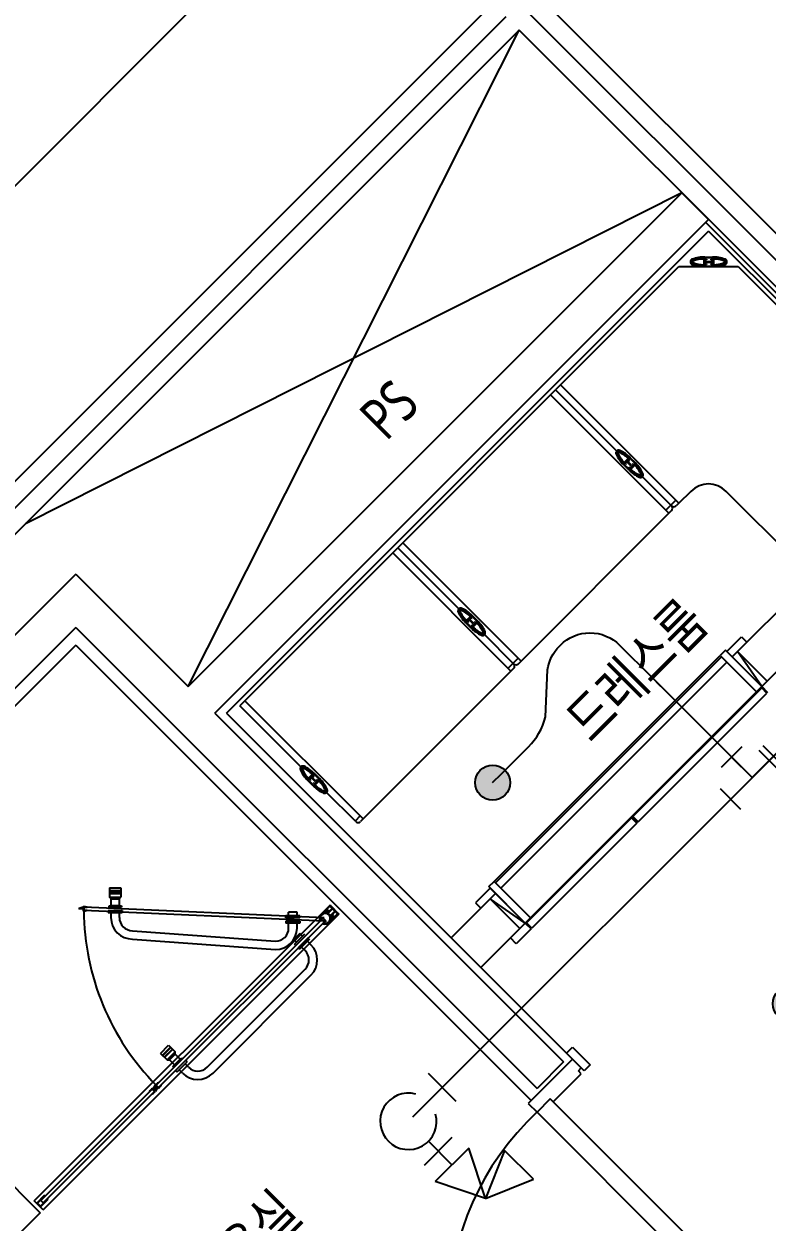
# Model space of a CAD drawing. Header units: millimetres. Extents: x 238075 to 303070, y -258150 to -205841.
# Drawn here: x 280293 to 282070, y -230101 to -227236 of the extents above; entities that cross this region are included whole.
import ezdxf
from ezdxf.enums import TextEntityAlignment as Align

# ---------------------------------------------------------------- set-up
doc = ezdxf.new("R2010")
doc.units = ezdxf.units.MM
doc.header["$LTSCALE"] = 200
for name, color, linetype in [('-소화(SP가지관)', 3, 'Continuous'), ('-소화(SP헤드하향)', 2, 'Continuous'), ('L2', 2, 'Continuous'), ('L3', 3, 'Continuous'), ('L4', 4, 'Continuous'), ('SP 후렉시블', 7, 'Continuous'), ('아파트', 253, 'Continuous')]:
    doc.layers.add(name, color=color, linetype=linetype)
doc.styles.add('맑은고딕', font='malgun.ttf', dxfattribs={"width": 0.8})
doc.linetypes.add('BATTING', pattern='A,0.0001,-0.1,[134,ltypeshp.shx,S=0.1,R=0,X=-0.1,Y=0],-0.2,[134,ltypeshp.shx,S=0.1,R=180,X=0.1,Y=0],-0.1', length=0.4001)

# ---------------------------------------------------------------- blocks, each defined once
blk = doc.blocks.new('A$C39172136')
at = {"layer": '-소화(SP헤드하향)'}
blk.add_hatch(color=0, dxfattribs=at).paths.add_polyline_path([(0, -42, -1), (0, 42, -1)])
at = {"layer": '-소화(SP헤드하향)', "color": 0}
blk.add_circle((0, 0), 42, dxfattribs=at)
blk = doc.blocks.new('A$C1978247E')
at = {"color": 0}
for p, q in [((-45.1, 90), (45.1, 90)), ((0, 0), (0, 90)), ((-93.8, -45.1), (-93.8, 45.1)), ((93.8, -45.1), (93.8, 45.1)), ((93.8, 0), (-93.8, 0))]:
    blk.add_line(p, q, dxfattribs=at)
blk = doc.blocks.new('A$C476E3A35')
at = {"color": 0}
for p, q in [((112.5, 45.1), (112.5, -45.1)), ((112.5, 0), (0, 0)), ((0, 0), (0, -113.2)), ((-45.1, -113.2), (45.1, -113.2))]:
    blk.add_line(p, q, dxfattribs=at)

msp = doc.modelspace()

# ---------------------------------------------------------------- hatches: boundary and pattern name
at = {"layer": 'L4'}
for points in [[(280424.9, -229351.2), (280424.9, -229352, 0.406066), (280425.2, -229352.3), (280433.9, -229352.6, 0.422409), (280434.2, -229352.3), (280434.2, -229351.7, 0.414214), (280433.7, -229351.2)], [(280602.9, -229784), (280603.5, -229784.5, 0.406066), (280603.9, -229784.5), (280610.3, -229778.5, 0.422409), (280610.3, -229778.1), (280609.9, -229777.7, 0.414214), (280609.2, -229777.7)], [(280611.5, -229779.4), (280611, -229778.8, 0.406066), (280610.5, -229778.8), (280604.2, -229784.8, 0.422409), (280604.2, -229785.3), (280604.6, -229785.6, 0.414214), (280605.3, -229785.6)]]:
    msp.add_hatch(color=256, dxfattribs=at).paths.add_polyline_path(points)

# ---------------------------------------------------------------- linework, layer by layer
at = {"layer": '-소화(SP가지관)', "color": 6}
msp.add_line((281794.3, -228798.4, 54985.4), (282034.4, -229038.6, 54985.4), dxfattribs=at)
at = {"layer": '-소화(SP가지관)', "color": 2, "ltscale": 0.25}
msp.add_line((281223, -229849.9, 54985.4), (282137.2, -228935.8, 54985.4), dxfattribs=at)
at = {"layer": 'L2'}
for p, q in [((281327, -229812.8, 54985.4), (281260.2, -229746, 54985.4)), ((281250.6, -229965.6, 54985.4), (281317.4, -229898.7, 54985.4)), ((281356.7, -229924.6, 54985.4), (281276.5, -230004.8, 54985.4)), ((281396.8, -230044.9, 54985.4), (281356.7, -229924.6, 54985.4)), ((281442.5, -229930.2, 54985.4), (281396.8, -230044.9, 54985.4)), ((281511.5, -229999.2, 54985.4), (281442.5, -229930.2, 54985.4)), ((281396.8, -230044.9, 54985.4), (281511.5, -229999.2, 54985.4)), ((281396.8, -230044.9, 54985.4), (281276.5, -230004.8, 54985.4))]:
    msp.add_line(p, q, dxfattribs=at)
msp.add_arc((281212.4, -229860.6, 54985.4), 67.5, 75, 15, dxfattribs=at)
at = {"layer": 'L3'}
msp.add_line((281316.6, -229964.7, 54985.4), (281260.2, -229908.3, 54985.4), dxfattribs=at)
at = {"layer": 'L4'}
for p, q in [((278902.6, -228991.3, 54985.4), (281071.5, -226822.5, 54985.4)), ((279009.7, -229591.3, 54985.4), (281477.5, -227123.5, 54985.4)), ((285826.2, -231472.2, 54985.4), (281477.5, -227123.5, 54985.4)), ((285532.8, -231242.4), (281445.7, -227155.3)), ((281445.7, -227219), (279048.6, -229616.1)), ((281477.5, -227250.8), (279080.4, -229647.9)), ((280685.6, -228820.6), (281477.5, -227250.8)), ((285501, -231274.2), (281477.5, -227250.8)), ((281866.4, -227639.7), (280296.7, -228431.7)), ((280685.6, -228820.6), (281866.4, -227639.7)), ((281930.1, -227703.4), (281866.4, -227639.7)), ((280749.2, -228884.2), (281930.1, -227703.4)), ((280777.5, -228884.2), (281930.1, -227731.6)), ((285486.8, -231274.2), (281923, -227710.4)), ((285472.7, -231274.2), (281930.1, -227731.6)), ((281576.5, -228099.3), (281859.4, -227816.5)), ((281859.4, -227816.5), (282000.8, -227816.5)), ((281887, -227805), (281890.5, -227805)), ((281919.3, -227798.2), (281919.3, -227811.8)), ((281921.2, -227800.5), (281921.2, -227804)), ((281923.8, -227804), (281921.2, -227804)), ((281921.3, -227793.5), (281939.7, -227793.5)), ((281921.3, -227795), (281939.7, -227795)), ((281921.3, -227798.5), (281921.3, -227797)), ((281921.3, -227797), (281921.3, -227798.5)), ((281925, -227798.5), (281921.3, -227798.5)), ((281923.8, -227806), (281921.3, -227806)), ((281921.3, -227806), (281921.3, -227809.5)), ((281923.8, -227806), (281921.3, -227806)), ((281921.3, -227813), (281921.3, -227811.5)), ((281925, -227811.5), (281921.3, -227811.5)), ((281921.3, -227815), (281939.7, -227815)), ((281921.3, -227816.5), (281939.7, -227816.5)), ((281925, -227803.5), (281923.8, -227803.5)), ((281923.8, -227803.5), (281923.8, -227804)), ((281925, -227803.5), (281923.8, -227803.5)), ((281923.8, -227803.5), (281923.8, -227804)), ((281923.8, -227806.5), (281923.8, -227806)), ((281923.8, -227806.5), (281923.8, -227806)), ((281925, -227806.5), (281923.8, -227806.5)), ((281925, -227806.5), (281923.8, -227806.5)), ((281925, -227798.5), (281925, -227800.5)), ((281925, -227803.5), (281925, -227804)), ((281925, -227803.5), (281925, -227804)), ((281925, -227804), (281936, -227804)), ((281925, -227806.5), (281925, -227806)), ((281925, -227806.5), (281925, -227806)), ((281925, -227806), (281936, -227806)), ((281925, -227809.5), (281925, -227811.5)), ((281930.5, -227804), (281930.5, -227806)), ((281936, -227798.5), (281939.7, -227798.5)), ((281936, -227798.5), (281936, -227800.5)), ((281936, -227803.5), (281937.2, -227803.5)), ((281936, -227803.5), (281936, -227804)), ((281936, -227803.5), (281937.2, -227803.5)), ((281936, -227803.5), (281936, -227804)), ((281936, -227806.5), (281936, -227806)), ((281936, -227806.5), (281936, -227806)), ((281936, -227806.5), (281937.2, -227806.5)), ((281936, -227806.5), (281937.2, -227806.5)), ((281936, -227809.5), (281936, -227811.5)), ((281936, -227811.5), (281939.7, -227811.5)), ((281937.2, -227803.5), (281937.2, -227804)), ((281937.2, -227803.5), (281937.2, -227804)), ((281937.2, -227804), (281939.7, -227804)), ((281937.2, -227806.5), (281937.2, -227806)), ((281937.2, -227806), (281939.7, -227806)), ((281937.2, -227806.5), (281937.2, -227806)), ((281937.2, -227806), (281939.7, -227806)), ((281939.7, -227798.5), (281939.7, -227797)), ((281939.7, -227797), (281939.7, -227798.5)), ((281939.7, -227800.5), (281939.7, -227804)), ((281939.7, -227806), (281939.7, -227809.5)), ((281939.7, -227813), (281939.7, -227811.5)), ((281941.7, -227798.2), (281941.7, -227811.8)), ((281970.5, -227805), (281974, -227805)), ((282000.8, -227816.5), (282000.8, -227816.5)), ((282000.8, -227816.5), (282432.1, -228247.8)), ((281576.5, -228099.3), (281564.5, -228111.4)), ((281859.4, -228382.2), (281576.5, -228099.3)), ((281859.4, -228382.2), (281576.5, -228099.3)), ((281198.9, -228476.9), (281552.5, -228123.4)), ((281552.5, -228123.4), (281564.5, -228111.4)), ((281552.5, -228123.4), (281835.3, -228406.2)), ((281835.3, -228406.2), (281552.5, -228123.4)), ((281711.6, -228258.4), (281564.5, -228111.4)), ((281711.6, -228258.4), (281564.5, -228111.4)), ((281713, -228259.9), (281710.5, -228257.4)), ((281728.6, -228285), (281738.2, -228275.4)), ((281735.5, -228280.9), (281738, -228278.4)), ((281740.4, -228276), (281739.4, -228277)), ((281742, -228279.7), (281739.4, -228277)), ((281740.6, -228281.1), (281742, -228279.7)), ((281754.9, -228287.6), (281741.8, -228274.6)), ((281756, -228286.5), (281742.9, -228273.5)), ((282467.5, -228269), (281999.4, -228737.1)), ((281739.7, -228302.8), (281726.7, -228289.8)), ((281740.8, -228301.8), (281727.7, -228288.7)), ((281730.2, -228286.2), (281729.1, -228287.3)), ((281729.1, -228287.3), (281730.2, -228286.2)), ((281732.8, -228288.9), (281730.2, -228286.2)), ((281731.6, -228284.8), (281734.1, -228282.3)), ((281732.8, -228288.9), (281734.3, -228287.5)), ((281735.9, -228284.1), (281734.1, -228282.3)), ((281737.3, -228282.7), (281735.5, -228280.9)), ((281737.3, -228282.7), (281735.5, -228280.9)), ((281735.5, -228284.5), (281735.9, -228284.1)), ((281735.5, -228284.5), (281735.9, -228284.1)), ((281736.4, -228285.3), (281735.5, -228284.5)), ((281736.4, -228285.3), (281735.5, -228284.5)), ((281736.4, -228285.3), (281736.7, -228285)), ((281736.4, -228285.3), (281736.7, -228285)), ((281744.5, -228292.8), (281736.7, -228285)), ((281737.6, -228282.4), (281737.3, -228282.7)), ((281737.6, -228282.4), (281737.3, -228282.7)), ((281738.5, -228283.2), (281737.6, -228282.4)), ((281738.5, -228283.2), (281737.6, -228282.4)), ((281738.5, -228283.2), (281738.1, -228283.6)), ((281738.5, -228283.2), (281738.1, -228283.6)), ((281745.9, -228291.3), (281738.1, -228283.6)), ((281740.6, -228288.9), (281742, -228287.5)), ((281740.6, -228296.6), (281742, -228295.2)), ((281740.6, -228296.6), (281743.2, -228299.3)), ((281743.2, -228299.3), (281742.2, -228300.3)), ((281742.2, -228300.3), (281743.2, -228299.3)), ((281744.1, -228293.1), (281744.5, -228292.7)), ((281744.1, -228293.1), (281744.5, -228292.8)), ((281744.1, -228293.1), (281745, -228294)), ((281744.1, -228293.1), (281745, -228293.9)), ((281744.4, -228300.9), (281754.1, -228291.3)), ((281744.7, -228297.9), (281747.1, -228295.4)), ((281745, -228294), (281745.3, -228293.6)), ((281745, -228293.9), (281745.3, -228293.6)), ((281745.3, -228293.6), (281747.1, -228295.4)), ((281746.3, -228291), (281745.9, -228291.3)), ((281746.2, -228291), (281745.9, -228291.3)), ((281746.2, -228291), (281747.1, -228291.8)), ((281746.3, -228291), (281747.1, -228291.8)), ((281747.1, -228291.8), (281746.7, -228292.2)), ((281746.7, -228292.2), (281748.5, -228294)), ((281747.1, -228291.8), (281746.8, -228292.2)), ((281746.8, -228292.2), (281748.5, -228294)), ((281748.4, -228288.8), (281749.8, -228287.4)), ((281748.5, -228294), (281751, -228291.5)), ((281749.8, -228287.4), (281752.4, -228290.1)), ((281753.5, -228289), (281752.4, -228290.1)), ((281772.1, -228318.9), (281769.6, -228316.4)), ((281841.7, -228388.6), (281771, -228317.9)), ((281841.7, -228388.6), (281771, -228317.9)), ((281887.7, -228353.9), (281859.4, -228382.2)), ((282149.3, -228530.7), (281972.5, -228353.9)), ((281828.3, -228399.2), (281840.3, -228387.1)), ((281852.3, -228375.1), (281840.3, -228387.1)), ((281859.4, -228382.2), (281853, -228388.5)), ((281835.3, -228406.2), (281481.8, -228759.8)), ((281835.3, -228406.2), (281841.7, -228399.9)), ((281198.9, -228476.9), (281186.9, -228489)), ((281481.8, -228759.8), (281198.9, -228476.9)), ((281481.8, -228759.8), (281198.9, -228476.9)), ((280821.3, -228854.5), (281174.9, -228501)), ((281174.9, -228501), (281186.9, -228489)), ((281174.9, -228501), (281457.7, -228783.8)), ((281457.7, -228783.8), (281174.9, -228501)), ((281334, -228636), (281186.9, -228489)), ((281334, -228636), (281186.9, -228489)), ((280416.9, -228551.9), (279525.9, -229442.8)), ((280416.9, -228551.9), (280685.6, -228820.6)), ((281335.4, -228637.5), (281332.9, -228635)), ((281377.3, -228665.2), (281364.3, -228652.1)), ((281378.4, -228664.1), (281365.3, -228651.1)), ((280416.9, -228679.2), (279653.2, -229442.8)), ((280416.9, -228679.2), (281520, -229782.3)), ((281362.1, -228680.4), (281349.1, -228667.4)), ((281363.2, -228679.4), (281350.1, -228666.3)), ((281351, -228662.6), (281360.6, -228653)), ((281352.6, -228663.8), (281351.5, -228664.9)), ((281351.5, -228664.9), (281352.6, -228663.8)), ((281355.2, -228666.5), (281352.6, -228663.8)), ((281354, -228662.4), (281356.5, -228659.9)), ((281355.2, -228666.5), (281356.7, -228665.1)), ((281358.3, -228661.7), (281356.5, -228659.9)), ((281357.9, -228658.5), (281360.4, -228656)), ((281359.7, -228660.3), (281357.9, -228658.5)), ((281359.7, -228660.3), (281357.9, -228658.5)), ((281357.9, -228662.1), (281358.3, -228661.7)), ((281357.9, -228662.1), (281358.3, -228661.7)), ((281358.8, -228662.9), (281357.9, -228662.1)), ((281358.8, -228662.9), (281357.9, -228662.1)), ((281358.8, -228662.9), (281359.1, -228662.6)), ((281358.8, -228662.9), (281359.1, -228662.6)), ((281366.9, -228670.3), (281359.1, -228662.6)), ((281360, -228660), (281359.7, -228660.3)), ((281360.1, -228660), (281359.7, -228660.3)), ((281360.9, -228660.8), (281360, -228660)), ((281360.9, -228660.8), (281360.1, -228660)), ((281360.9, -228660.8), (281360.5, -228661.2)), ((281360.9, -228660.8), (281360.5, -228661.2)), ((281368.3, -228668.9), (281360.5, -228661.2)), ((281362.8, -228653.6), (281361.8, -228654.6)), ((281364.4, -228657.3), (281361.8, -228654.6)), ((281363, -228658.7), (281364.4, -228657.3)), ((281363, -228666.5), (281364.4, -228665)), ((281363, -228674.2), (281364.4, -228672.8)), ((281363, -228674.2), (281365.6, -228676.9)), ((281365.6, -228676.9), (281364.6, -228677.9)), ((281364.6, -228677.9), (281365.6, -228676.9)), ((281366.5, -228670.7), (281366.9, -228670.3)), ((281366.5, -228670.7), (281366.9, -228670.3)), ((281366.5, -228670.7), (281367.4, -228671.5)), ((281366.5, -228670.7), (281367.4, -228671.5)), ((281366.9, -228678.5), (281376.5, -228668.9)), ((281367.1, -228675.5), (281369.5, -228673)), ((281367.4, -228671.5), (281367.7, -228671.2)), ((281367.4, -228671.5), (281367.7, -228671.2)), ((281367.7, -228671.2), (281369.5, -228673)), ((281368.7, -228668.6), (281368.3, -228668.9)), ((281368.7, -228668.6), (281368.3, -228668.9)), ((281368.7, -228668.6), (281369.5, -228669.4)), ((281368.7, -228668.6), (281369.5, -228669.4)), ((281369.5, -228669.4), (281369.1, -228669.8)), ((281369.1, -228669.8), (281370.9, -228671.6)), ((281369.5, -228669.4), (281369.2, -228669.8)), ((281369.2, -228669.8), (281370.9, -228671.6)), ((281370.8, -228666.4), (281372.2, -228665)), ((281370.9, -228671.6), (281373.4, -228669.1)), ((281372.2, -228665), (281374.8, -228667.7)), ((281375.9, -228666.6), (281374.8, -228667.7)), ((281394.5, -228696.5), (281392, -228694)), ((281464.1, -228766.2), (281393.4, -228695.5)), ((281464.1, -228766.2), (281393.4, -228695.5)), ((281973.9, -228737.1), (282009.3, -228701.8)), ((282009.3, -228701.8), (282022, -228714.5)), ((280416.9, -228721.6), (279695.6, -229442.8)), ((280416.9, -228721.6), (281505.8, -229810.5)), ((281970.4, -228733.6), (281957.7, -228746.3)), ((282057.4, -228820.6), (281970.4, -228733.6)), ((281986.7, -228749.9), (281973.9, -228737.1)), ((282022, -228714.5), (281986.7, -228749.9)), ((281999.4, -228737.1), (281986.7, -228749.9)), ((282057.4, -228820.6), (281999.4, -228737.1)), ((282070.1, -228807.9), (281999.4, -228737.1)), ((281417.4, -229286.6), (281957.7, -228746.3)), ((281421, -229290.1), (281961.2, -228749.9)), ((281433.7, -229302.8), (281973.9, -228762.6)), ((281450.7, -228776.7), (281462.7, -228764.7)), ((281474.7, -228752.7), (281462.7, -228764.7)), ((281481.8, -228759.8), (281475.4, -228766.1)), ((281957.7, -228746.3), (282044.6, -228833.3)), ((281986.7, -228749.9), (282057.4, -228820.6)), ((281457.7, -228783.8), (281104.2, -229137.4)), ((281457.7, -228783.8), (281464.1, -228777.5)), ((282092.7, -228785.2), (282057.4, -228820.6)), ((282057.3, -228823.5), (281749.1, -229131.7)), ((282044.6, -228833.3), (282057.4, -228820.6)), ((282070, -228836.2), (282057.3, -228823.5)), ((282057.4, -228820.6), (282070.1, -228807.9)), ((282057.4, -228820.6), (282071.5, -228834.7)), ((281504.4, -229373.5), (282044.6, -228833.3)), ((281761.8, -229144.4), (282070, -228836.2)), ((280821.3, -228854.5), (280809.3, -228866.6)), ((280956.4, -229013.6), (280809.3, -228866.6)), ((281104.2, -229137.4), (280821.3, -228854.5)), ((281104.2, -229137.4), (280821.3, -228854.5)), ((280749.2, -228884.2), (281583.6, -229718.6)), ((280777.5, -228884.2), (281604.8, -229711.5)), ((280957.8, -229015.1), (280955.3, -229012.6)), ((280984.5, -229058), (280971.5, -229045)), ((280985.6, -229056.9), (280972.5, -229043.9)), ((280973.4, -229040.2), (280983, -229030.6)), ((280975, -229041.4), (280973.9, -229042.5)), ((280973.9, -229042.5), (280975, -229041.4)), ((280977.6, -229044.1), (280975, -229041.4)), ((280976.4, -229040), (280978.9, -229037.5)), ((280977.6, -229044.1), (280979.1, -229042.7)), ((280980.7, -229039.3), (280978.9, -229037.5)), ((280980.3, -229036.1), (280982.8, -229033.6)), ((280982.1, -229037.9), (280980.3, -229036.1)), ((280982.1, -229037.9), (280980.3, -229036.1)), ((280980.3, -229039.7), (280980.7, -229039.3)), ((280980.3, -229039.7), (280980.7, -229039.3)), ((280981.2, -229040.5), (280980.3, -229039.7)), ((280981.2, -229040.5), (280980.3, -229039.7)), ((280981.2, -229040.5), (280981.5, -229040.2)), ((280981.2, -229040.5), (280981.5, -229040.2)), ((280989.3, -229047.9), (280981.5, -229040.2)), ((280982.4, -229037.5), (280982.1, -229037.9)), ((280982.5, -229037.6), (280982.1, -229037.9)), ((280983.3, -229038.4), (280982.4, -229037.5)), ((280983.3, -229038.4), (280982.5, -229037.6)), ((280983.3, -229038.4), (280982.9, -229038.7)), ((280990.7, -229046.5), (280982.9, -229038.7)), ((280983.3, -229038.4), (280983, -229038.8)), ((280985.2, -229031.2), (280984.2, -229032.2)), ((280986.8, -229034.9), (280984.2, -229032.2)), ((280985.4, -229036.3), (280986.8, -229034.9)), ((280985.4, -229044.1), (280986.8, -229042.6)), ((280985.4, -229051.8), (280986.8, -229050.4)), ((280985.4, -229051.8), (280988, -229054.5)), ((280999.7, -229042.8), (280986.7, -229029.7)), ((281000.8, -229041.7), (280987.7, -229028.7)), ((280988.9, -229048.3), (280989.3, -229047.9)), ((280988.9, -229048.3), (280989.3, -229047.9)), ((280988.9, -229048.3), (280989.8, -229049.1)), ((280988.9, -229048.3), (280989.8, -229049.1)), ((280989.3, -229056.1), (280998.9, -229046.5)), ((280989.5, -229053.1), (280992, -229050.6)), ((280989.8, -229049.1), (280990.1, -229048.8)), ((280989.8, -229049.1), (280990.1, -229048.8)), ((280990.1, -229048.8), (280992, -229050.6)), ((280991.1, -229046.2), (280990.7, -229046.5)), ((280991.1, -229046.2), (280990.7, -229046.5)), ((280991.1, -229046.2), (280991.9, -229047)), ((280991.1, -229046.2), (280991.9, -229047)), ((280991.9, -229047), (280991.5, -229047.4)), ((280991.5, -229047.4), (280993.4, -229049.2)), ((280991.9, -229047), (280991.6, -229047.4)), ((280991.6, -229047.4), (280993.4, -229049.2)), ((280993.2, -229044), (280994.6, -229042.6)), ((280993.4, -229049.2), (280995.8, -229046.7)), ((280994.6, -229042.6), (280997.2, -229045.3)), ((280998.3, -229044.2), (280997.2, -229045.3)), ((280988, -229054.5), (280987, -229055.5)), ((280987, -229055.5), (280988, -229054.5)), ((281016.9, -229074.1), (281014.4, -229071.6)), ((281086.5, -229143.7), (281015.8, -229073.1)), ((281097.1, -229130.3), (281085.1, -229142.3)), ((281104.2, -229137.4), (281097.8, -229143.7)), ((281494.6, -229386.2), (281746.2, -229134.5)), ((281746.2, -229131.7, 0), (281760.4, -229145.9, 0)), ((281746.2, -229134.5), (281759, -229147.3)), ((281749.1, -229131.7), (281761.8, -229144.4)), ((281759, -229147.3), (281507.3, -229398.9)), ((280497.6, -229302.3), (280524.9, -229302.3)), ((280497.6, -229302.3), (280497.6, -229324.5)), ((280497.6, -229308.7), (280524.9, -229308.7)), ((280497.6, -229309.7), (280524.9, -229309.7)), ((280524.9, -229302.3), (280524.9, -229324.5)), ((281408.2, -229302.8), (281372.9, -229338.2)), ((281404.7, -229299.3), (281417.4, -229286.6)), ((281491.7, -229386.3), (281404.7, -229299.3)), ((281421, -229315.6), (281408.2, -229302.8)), ((281417.4, -229286.6), (281504.4, -229373.5)), ((280497.6, -229315), (280524.9, -229315)), ((280497.6, -229316), (280524.9, -229316)), ((280497.6, -229324.5), (280524.9, -229324.5)), ((280501.8, -229328.7), (280497.6, -229324.5)), ((280501.8, -229345.5), (280501.8, -229328.7)), ((280501.8, -229328.7), (280520.7, -229328.7)), ((280520.7, -229328.7), (280524.9, -229324.5)), ((280520.7, -229328.7), (280520.7, -229345.5)), ((281408.2, -229328.3), (281314.9, -229421.6)), ((281372.9, -229338.2), (281385.6, -229350.9)), ((281385.6, -229350.9), (281421, -229315.6)), ((281408.2, -229328.3), (281421, -229315.6)), ((281491.7, -229386.3), (281408.2, -229328.3)), ((281479, -229399), (281408.2, -229328.3)), ((281421, -229315.6), (281491.7, -229386.3)), ((281025, -229343.8), (280317.9, -230051)), ((281025, -229343.8), (280317.9, -230051)), ((280317.9, -230051), (281025, -229343.8)), ((280339.1, -230072.2), (281046.2, -229365.1)), ((281046.2, -229365.1), (280339.1, -230072.2)), ((280424.9, -229350.8), (280424.9, -229352)), ((280433.7, -229351.2), (280424.9, -229351.2)), ((280425.1, -229350.5), (280434.5, -229347.4)), ((280433.9, -229352.6), (280425.2, -229352.3)), ((280434.5, -229352.6), (280433.9, -229352.6)), ((280434.2, -229351.7), (280434.2, -229352.3)), ((280434.5, -229347.4), (280434.5, -229358)), ((280434.5, -229352.6), (280434.5, -229352.6)), ((280436.3, -229348.7), (280436.3, -229356.7)), ((280436.3, -229348.7), (280443.9, -229348.7)), ((280436.3, -229348.7), (280436.3, -229356.7)), ((281011.1, -229373.8), (280436.3, -229348.7)), ((280443.9, -229356.7), (280436.3, -229356.7)), ((281011.1, -229381.8), (280436.3, -229356.7)), ((280494.4, -229356.7), (280528.1, -229356.7)), ((280494.4, -229356.7), (280494.4, -229361.4)), ((280494.4, -229361.4), (280528.1, -229361.4)), ((280496.5, -229345.5), (280526, -229345.5)), ((280496.5, -229348.7), (280496.5, -229345.5)), ((280526, -229348.7), (280496.5, -229348.7)), ((280501.3, -229361.4), (280521.3, -229361.4)), ((280501.3, -229373), (280501.3, -229361.4)), ((280520.7, -229345.5), (280501.8, -229345.5)), ((280521.3, -229373), (280521.3, -229361.4)), ((280526, -229345.5), (280526, -229348.7)), ((280528.1, -229356.7), (280528.1, -229361.4)), ((280919.2, -229373.8), (280919.2, -229369.1)), ((280952.9, -229369.1), (280919.2, -229369.1)), ((280946.1, -229360.7), (280926.1, -229360.7)), ((280926.1, -229369.1), (280926.1, -229360.7)), ((280946.1, -229369.1), (280926.1, -229369.1)), ((280946.1, -229369.1), (280946.1, -229360.7)), ((280952.9, -229373.8), (280952.9, -229369.1)), ((281006.2, -229362.7), (281025, -229343.8)), ((281006.3, -229363.5), (281006.2, -229363.4)), ((281009.9, -229360.1), (281009.9, -229361.3)), ((281024.8, -229345.9), (281012.8, -229357.9)), ((281012.8, -229357.9), (281013.2, -229358.4)), ((281017.1, -229361.3), (281017.1, -229360.1)), ((281031, -229352.1), (281019.7, -229363.4)), ((281023.2, -229358.1), (281030.1, -229351.2)), ((281030.1, -229351.2), (281024.8, -229345.9)), ((281025, -229343.8), (281025.9, -229344.8)), ((281025, -229343.8), (281046.2, -229365.1)), ((281025.5, -229369.2), (281036.8, -229357.9)), ((281025.9, -229344.8), (281025.7, -229345)), ((281025.7, -229345), (281043.9, -229363.2)), ((281045.1, -229363.9), (281026.3, -229382.7)), ((281028.8, -229348), (281028.8, -229348)), ((281030.8, -229365.7), (281037.7, -229358.8)), ((281036.8, -229357.9), (281031, -229352.1)), ((281043, -229364.1), (281031, -229376.2)), ((281034.4, -229353.6), (281034.4, -229353.6)), ((281037.7, -229358.8), (281043, -229364.1)), ((281040, -229359.3), (281040, -229359.3)), ((281043.9, -229363.2), (281044.2, -229363)), ((281044.2, -229363), (281045.1, -229363.9)), ((281045.7, -229364.9), (281045.7, -229364.9)), ((281008.3, -229375), (280609.2, -229774.1)), ((281013.9, -229380.7), (280614.8, -229779.8)), ((280952.9, -229373.8), (280919.2, -229373.8)), ((280952.9, -229381.8), (280919.2, -229381.8)), ((280919.2, -229381.8), (280919.2, -229386.6)), ((280952.9, -229386.6), (280919.2, -229386.6)), ((280946.1, -229386.6), (280926.1, -229386.6)), ((280926.1, -229398.2), (280926.1, -229386.6)), ((280946.1, -229398.2), (280946.1, -229386.6)), ((280952.9, -229381.8), (280952.9, -229386.6)), ((281001.1, -229380.6), (281001.1, -229380.7)), ((281001.7, -229380.8), (281003.1, -229380)), ((281002.1, -229378.3), (281006.8, -229373.6)), ((281002.9, -229379.8), (281004.3, -229378.4)), ((281003.1, -229380), (281002.9, -229379.8)), ((281003.6, -229378.9), (281003.6, -229378.9)), ((281004.3, -229378.4), (281005.9, -229377.2)), ((281005.5, -229376.8), (281007.4, -229374.9)), ((281005.9, -229377.2), (281005.5, -229376.8)), ((281008.1, -229373.6), (281015.3, -229380.8)), ((281008.1, -229374.9), (281014.1, -229380.8)), ((281008.9, -229385.8), (281008.2, -229387.2)), ((281008.2, -229387.8), (281008.3, -229387.8)), ((281008.3, -229375), (281013.9, -229380.7)), ((281009.1, -229386.1), (281008.9, -229385.8)), ((281010.6, -229384.7), (281009.1, -229386.1)), ((281015.3, -229382.1), (281010.6, -229386.8)), ((281011.7, -229383), (281010.6, -229384.7)), ((281012.2, -229383.4), (281011.7, -229383)), ((281014.1, -229381.5), (281012.2, -229383.4)), ((281025.6, -229382.7), (281025.4, -229382.6)), ((281028.9, -229371.8), (281027.6, -229371.8)), ((281027.6, -229379), (281028.9, -229379)), ((281031, -229376.2), (281030.6, -229375.7)), ((281456.3, -229421.6), (281491.7, -229386.3)), ((281491.7, -229386.3), (281479, -229399)), ((281504.4, -229373.5), (281491.7, -229386.3)), ((281491.7, -229386.3), (281505.8, -229400.4)), ((281507.3, -229398.9), (281494.6, -229386.2)), ((280552.8, -229404.6), (280894.5, -229429.7)), ((280552.8, -229424.6), (280894.5, -229449.7)), ((280953, -229411.7), (280938.8, -229425.8)), ((280944.8, -229431.8), (280938.8, -229425.8)), ((280963.8, -229412.8), (280940, -229436.6)), ((280967.1, -229416.1), (280943.3, -229439.9)), ((280958.9, -229417.6), (280944.8, -229431.8)), ((280972.8, -229421.8), (280949, -229445.6)), ((280976.1, -229425.1), (280952.3, -229449)), ((280958.9, -229417.6), (280953, -229411.7)), ((280953, -229418.2), (280953, -229418.2)), ((281479, -229399), (281385.6, -229492.3)), ((281470.5, -229435.8), (281456.3, -229421.6)), ((281505.8, -229400.4), (281470.5, -229435.8)), ((279695.6, -229442.8), (280332, -230079.2)), ((280943.3, -229439.9), (280940, -229436.6)), ((280941.8, -229429.4), (280941.8, -229429.4)), ((280949, -229445.6), (280952.3, -229449)), ((280950.2, -229426.6), (280950.2, -229426.6)), ((280971.3, -229430), (280957.2, -229444.1)), ((280965.3, -229452.3), (280957.2, -229444.1)), ((280979.5, -229438.2), (280971.3, -229430)), ((280731.1, -229731.2), (280965.3, -229497)), ((280745.3, -229745.3), (280979.5, -229511.1)), ((280619.8, -229698), (280639.1, -229678.6)), ((280624.2, -229702.5), (280643.6, -229683.1)), ((280625, -229703.2), (280644.3, -229683.8)), ((280639.1, -229678.6), (280654.8, -229694.3)), ((281590.7, -229697.4), (281604.8, -229683.3)), ((281604.8, -229683.3), (281647.2, -229725.7)), ((280619.8, -229698), (280635.4, -229713.6)), ((280628.7, -229706.9), (280648.1, -229687.6)), ((280629.4, -229707.7), (280648.8, -229688.3)), ((280635.4, -229713.6), (280654.8, -229694.3)), ((280641.4, -229713.6), (280654.8, -229700.2)), ((280649.5, -229729.3), (280670.4, -229708.4)), ((280672.6, -229710.6), (280651.8, -229731.5)), ((280666.7, -229712.1), (280653.3, -229725.5)), ((280654.8, -229700.2), (280654.8, -229694.3)), ((280654.8, -229700.2), (280666.7, -229712.1)), ((280670.4, -229708.4), (280672.6, -229710.6)), ((281604.8, -229711.5), (281498.8, -229817.6)), ((281633.1, -229739.8), (281590.7, -229697.4)), ((281626, -229732.8), (281604.8, -229711.5)), ((280635.4, -229713.6), (280641.4, -229713.6)), ((280641.4, -229713.6), (280653.3, -229725.5)), ((280651.8, -229731.5), (280649.5, -229729.3)), ((280655.9, -229738.6), (280679.8, -229714.8)), ((280659.3, -229742), (280655.9, -229738.6)), ((280659.3, -229742), (280683.1, -229718.2)), ((280664.1, -229737.1), (280678.3, -229723)), ((280672.3, -229745.3), (280664.1, -229737.1)), ((280686.5, -229731.2), (280678.3, -229723)), ((280679.8, -229714.8), (280683.1, -229718.2)), ((281583.6, -229718.6), (281520, -229782.3)), ((281619, -229739.8), (281626, -229732.8)), ((281626, -229746.9), (281619, -229739.8)), ((281647.2, -229725.7), (281633.1, -229739.8)), ((280609.2, -229774.1), (280614.6, -229768.7)), ((281558.9, -229814.1), (281626, -229746.9)), ((280599.6, -229783.6), (280333.2, -230050.1, 0)), ((280605.3, -229789.3), (280338.8, -230055.7, 0)), ((280594.2, -229789.1), (280599.6, -229783.6)), ((280599.4, -229783), (280599.4, -229783)), ((280599.6, -229783.6), (280605.3, -229789.3)), ((280599.6, -229783.6), (280605.3, -229789.3)), ((280605.3, -229789.3), (280599.6, -229783.6)), ((280605.2, -229789.2), (280599.7, -229783.7)), ((280607.4, -229789), (280599.9, -229781.5)), ((280605.3, -229789.3), (280599.9, -229794.7)), ((280602.5, -229783.3), (280607, -229774.4)), ((280602.6, -229783.6), (280603.5, -229784.5)), ((280609.2, -229777.7), (280602.9, -229784)), ((280603.7, -229785.2), (280604.2, -229784.8)), ((280603.7, -229785.2), (280603.7, -229785.2)), ((280610.3, -229778.5), (280603.9, -229784.5)), ((280604.2, -229784.8), (280610.5, -229778.8)), ((280604.6, -229785.6), (280604.2, -229785.3)), ((280605.3, -229785.6), (280611.5, -229779.4)), ((280607, -229774.4), (280614.5, -229781.9)), ((280611.9, -229780.1), (280607.4, -229789)), ((280607.9, -229780.2), (280607.9, -229780.2)), ((280609.2, -229774.1), (280614.8, -229779.8)), ((280609.2, -229774.1), (280614.8, -229779.8)), ((280609.9, -229777.7), (280610.3, -229778.1)), ((280610.7, -229778.1), (280610.3, -229778.5)), ((280610.7, -229778.1), (280610.7, -229778.1)), ((280611.9, -229779.7), (280611, -229778.8)), ((280620.3, -229774.3), (280614.8, -229779.8)), ((281498.8, -229817.6), (281520, -229838.8)), ((281520, -229838.8), (281551.8, -229807)), ((281551.8, -229807), (281520, -229838.8)), ((281551.8, -229807), (281558.9, -229814.1)), ((282039.7, -230294.9), (281551.8, -229807)), ((281520, -229838.8), (282007.9, -230326.7)), ((280339.1, -230072.2), (280317.9, -230051)), ((280341, -230038.8), (280323.7, -230056.2)), ((280325.6, -230056.6), (280343, -230039.2)), ((280332.3, -230063.3), (280325.6, -230056.6)), ((280349.8, -230045.9), (280332.3, -230063.3)), ((280332.8, -230065.2), (280350.1, -230047.9)), ((280338.8, -230055.7, 0), (280333.2, -230050.1, 0)), ((280332, -230079.2), (279943.1, -230468.1)), ((280324.1, -230057.2), (280331.7, -230064.8)), ((280327.6, -230060.4), (280327.6, -230060.4)), ((280333.3, -230066), (280333.3, -230066))]:
    msp.add_line(p, q, dxfattribs=at)
at = {"layer": 'L4', "extrusion": (-4e-16, 0, -1)}
for p, q in [((281925, -227800.5), (281921.2, -227800.5)), ((281925, -227800.5), (281921.3, -227800.5)), ((281925, -227809.5), (281921.3, -227809.5)), ((281925, -227809.5), (281921.3, -227809.5)), ((281925, -227809.7), (281925, -227809.5))]:
    msp.add_line(p, q, dxfattribs=at)
at = {"layer": 'L4', "extrusion": (4e-16, 0, -1)}
for p, q in [((281936, -227800.5), (281939.7, -227800.5)), ((281936, -227800.5), (281939.7, -227800.5)), ((281936, -227809.5), (281939.7, -227809.5)), ((281936, -227809.7), (281936, -227809.5)), ((281936, -227809.5), (281939.7, -227809.5))]:
    msp.add_line(p, q, dxfattribs=at)
at = {"layer": 'L4', "extrusion": (-3e-16, 3e-16, -1)}
for p, q in [((281740.6, -228281.1), (281738, -228278.4)), ((281740.6, -228281.1), (281738, -228278.4)), ((281734.2, -228287.4), (281731.6, -228284.8)), ((281734.3, -228287.5), (281731.6, -228284.8)), ((281740.8, -228281), (281740.6, -228281.1)), ((281356.6, -228665), (281354, -228662.4)), ((281356.7, -228665.1), (281354, -228662.4)), ((281363, -228658.7), (281360.4, -228656)), ((281363, -228658.7), (281360.4, -228656)), ((281363.2, -228658.6), (281363, -228658.7)), ((280979, -229042.6), (280976.4, -229040)), ((280979.1, -229042.7), (280976.4, -229040)), ((280985.4, -229036.3), (280982.8, -229033.6)), ((280985.4, -229036.3), (280982.8, -229033.6)), ((280985.6, -229036.1), (280985.4, -229036.3))]:
    msp.add_line(p, q, dxfattribs=at)
at = {"layer": 'L4', "extrusion": (3e-16, -3e-16, -1)}
for p, q in [((281742, -228295.2), (281744.7, -228297.9)), ((281742, -228295.2), (281744.7, -228297.9)), ((281748.5, -228288.7), (281748.4, -228288.8)), ((281748.4, -228288.8), (281751, -228291.5)), ((281748.4, -228288.9), (281751, -228291.5)), ((281364.4, -228672.8), (281367.1, -228675.5)), ((281364.4, -228672.8), (281367.1, -228675.5)), ((281370.9, -228666.3), (281370.8, -228666.4)), ((281370.8, -228666.4), (281373.4, -228669.1)), ((281370.8, -228666.5), (281373.4, -228669.1)), ((280986.8, -229050.4), (280989.5, -229053.1)), ((280986.8, -229050.4), (280989.5, -229053.1)), ((280993.3, -229043.9), (280993.2, -229044)), ((280993.2, -229044), (280995.8, -229046.7)), ((280993.2, -229044.1), (280995.8, -229046.7))]:
    msp.add_line(p, q, dxfattribs=at)
at = {"layer": 'L4'}
for centre, radius, start, end in [((281893.5, -227805), 6.5, 108.6799, 180.0938), ((281893.5, -227805), 6.5, 179.9062, 251.3201), ((281893.5, -227805), 5, 113.828, 180.1277), ((281893.5, -227805), 5, 179.8723, 246.172), ((281893.5, -227805), 3, 114.7251, 245.2749), ((281920.4, -227874.6), 81.1, 89.3625, 110.9237), ((281920.3, -227735.4), 81.1, 249.1145, 270.6784), ((281920.4, -227874.6), 79.6, 89.3564, 111.2891), ((281920.3, -227735.4), 79.6, 248.7492, 270.6846), ((281893.5, -227805), 1.8, 115.7463, 244.2537), ((281920.5, -227875), 78, 89.4226, 111.2193), ((281920.4, -227735), 78, 248.8199, 270.6195), ((281920.5, -227875), 76.8, 90.9208, 111.1905), ((281920.4, -227735), 76.8, 248.8522, 269.125), ((281920.4, -227735), 76.8, 248.8522, 269.125), ((281940.7, -227874.6), 81.1, 69.0954, 90.658), ((281940.7, -227874.6), 79.6, 68.7301, 90.6641), ((281940.5, -227875), 78, 68.8003, 90.5984), ((281940.5, -227735), 78, 269.4016, 291.1997), ((281940.7, -227735.4), 79.6, 269.3359, 291.2699), ((281940.7, -227735.4), 81.1, 269.342, 290.9046), ((281940.5, -227875), 76.8, 68.8308, 89.1021), ((281940.5, -227735), 76.8, 270.8979, 291.1692), ((281940.5, -227735), 76.8, 270.8979, 291.1692), ((281967.5, -227805), 1.8, 295.7463, 64.2537), ((281967.5, -227805), 3, 294.7251, 65.2749), ((281967.5, -227805), 5, 359.8723, 66.172), ((281967.5, -227805), 5, 293.828, 0.1277), ((281967.5, -227805), 6.5, 359.9062, 71.3201), ((281967.5, -227805), 6.5, 288.6799, 0.0938), ((281715.1, -228262), 6.5, 134.9062, 206.3201), ((281783.3, -228231.8), 81.1, 204.0954, 225.658), ((281715.1, -228262), 5, 134.8723, 201.172), ((281715.1, -228262), 6.5, 63.6799, 135.0938), ((281783.3, -228231.8), 79.6, 203.7301, 225.6641), ((281715.1, -228262), 5, 68.828, 135.1277), ((281715.1, -228262), 3, 69.7251, 200.2749), ((281783.7, -228231.6), 78, 203.8003, 225.5984), ((281715.2, -228262), 1.8, 70.7463, 199.2537), ((281783.7, -228231.6), 76.8, 203.8308, 224.1021), ((281684.7, -228330.5), 76.8, 45.8979, 66.1692), ((281684.7, -228330.6), 76.8, 45.8979, 66.1692), ((281684.7, -228330.6), 78, 44.4016, 66.1997), ((281684.9, -228330.2), 79.6, 44.3359, 66.2699), ((281684.9, -228330.2), 81.1, 44.342, 65.9046), ((281797.7, -228246.1), 81.1, 224.3625, 245.9237), ((281797.7, -228246.1), 79.6, 224.3564, 246.2891), ((281797.9, -228245.7), 78, 224.4226, 246.2193), ((281797.9, -228245.7), 76.8, 225.9208, 246.1905), ((281698.9, -228344.8), 78, 23.8199, 45.6195), ((281698.9, -228344.8), 76.8, 23.8522, 44.125), ((281698.9, -228344.8), 76.8, 23.8522, 44.125), ((281699.3, -228344.6), 79.6, 23.7492, 45.6846), ((281699.3, -228344.6), 81.1, 24.1145, 45.6784), ((281767.5, -228314.3), 6.5, 243.6799, 315.0938), ((281767.5, -228314.3), 5, 248.828, 315.1277), ((281767.5, -228314.3), 3, 249.7251, 20.2749), ((281767.5, -228314.3), 1.8, 250.7463, 19.2537), ((281767.5, -228314.3), 5, 314.8723, 21.172), ((281767.5, -228314.3), 6.5, 314.9062, 26.3201), ((281930.1, -228396.3), 60, 45.0006, 135.0001), ((281836, -228394.2), 8, 315, 45), ((281847.4, -228382.9), 8, 225, 315), ((281337.5, -228639.6), 6.5, 134.9062, 206.3201), ((281405.7, -228609.4), 81.1, 204.0954, 225.658), ((281337.5, -228639.6), 5, 134.8723, 201.172), ((281337.5, -228639.6), 6.5, 63.6799, 135.0938), ((281405.7, -228609.4), 79.6, 203.7301, 225.6641), ((281337.5, -228639.6), 5, 68.828, 135.1277), ((281337.6, -228639.6), 3, 69.7251, 200.2749), ((281406.1, -228609.1), 78, 203.8003, 225.5984), ((281337.6, -228639.6), 1.8, 70.7463, 199.2537), ((281406.1, -228609.2), 76.8, 203.8308, 224.1021), ((281307.1, -228708.1), 76.8, 45.8979, 66.1692), ((281307.1, -228708.2), 76.8, 45.8979, 66.1692), ((281307.1, -228708.1), 78, 44.4016, 66.1997), ((281307.3, -228707.8), 79.6, 44.3359, 66.2699), ((281307.3, -228707.8), 81.1, 44.342, 65.9046), ((281420.1, -228623.7), 81.1, 224.3625, 245.9237), ((281420.1, -228623.7), 79.6, 224.3564, 246.2891), ((281420.3, -228623.3), 78, 224.4226, 246.2193), ((281420.3, -228623.3), 76.8, 225.9208, 246.1905), ((281321.3, -228722.4), 78, 23.8199, 45.6195), ((281321.4, -228722.4), 76.8, 23.8522, 44.125), ((281321.3, -228722.4), 76.8, 23.8522, 44.125), ((281321.7, -228722.2), 79.6, 23.7492, 45.6846), ((281321.7, -228722.2), 81.1, 24.1145, 45.6784), ((281389.9, -228691.9), 6.5, 243.6799, 315.0938), ((281389.9, -228691.9), 5, 248.828, 315.1277), ((281389.9, -228691.9), 3, 249.7251, 20.2749), ((281389.9, -228691.9), 1.8, 250.7463, 19.2537), ((281389.9, -228691.9), 5, 314.8723, 21.172), ((281389.9, -228691.9), 6.5, 314.9062, 26.3201), ((281458.4, -228771.8), 8, 315, 45), ((281469.8, -228760.5), 8, 225, 315), ((280959.9, -229017.2), 6.5, 134.9062, 206.3201), ((281028.1, -228987), 81.1, 204.0954, 225.658), ((280959.9, -229017.2), 5, 134.8723, 201.172), ((280960, -229017.2), 6.5, 63.6799, 135.0938), ((281028.1, -228987), 79.6, 203.7301, 225.6641), ((280960, -229017.2), 5, 68.828, 135.1277), ((280960, -229017.2), 3, 69.7251, 200.2749), ((281028.5, -228986.7), 78, 203.8003, 225.5984), ((280960, -229017.2), 1.8, 70.7463, 199.2537), ((281028.5, -228986.8), 76.8, 203.8308, 224.1021), ((280929.5, -229085.7), 76.8, 45.8979, 66.1692), ((280929.5, -229085.8), 76.8, 45.8979, 66.1692), ((280929.5, -229085.7), 78, 44.4016, 66.1997), ((280929.7, -229085.4), 79.6, 44.3359, 66.2699), ((280929.7, -229085.4), 81.1, 44.342, 65.9046), ((280943.7, -229100), 78, 23.8199, 45.6195), ((280943.8, -229100), 76.8, 23.8522, 44.125), ((280943.7, -229099.9), 76.8, 23.8522, 44.125), ((280944.1, -229099.8), 79.6, 23.7492, 45.6846), ((280944.1, -229099.8), 81.1, 24.1145, 45.6784), ((281042.5, -229001.3), 81.1, 224.3625, 245.9237), ((281042.5, -229001.3), 79.6, 224.3564, 246.2891), ((281042.7, -229000.9), 78, 224.4226, 246.2193), ((281042.7, -229000.9), 76.8, 225.9208, 246.1905), ((281012.3, -229069.5), 6.5, 243.6799, 315.0938), ((281012.3, -229069.5), 5, 248.828, 315.1277), ((281012.3, -229069.5), 3, 249.7251, 20.2749), ((281012.3, -229069.5), 1.8, 250.7463, 19.2537), ((281012.3, -229069.5), 5, 314.8723, 21.172), ((281012.3, -229069.5), 6.5, 314.9062, 26.3201), ((281092.2, -229138.1), 8, 225, 315), ((280425.2, -229350.8), 0.3, 106.862, 180), ((280425.2, -229352), 0.3, 180, 268.4016), ((280433.7, -229351.7), 0.5, 0, 90), ((280433.9, -229352.3), 0.3, 268.4016, 0), ((281036.2, -229352.7), 599.9, 180.3789, 224.6211), ((281013.5, -229375.4), 13.5, 247.1916, 202.8084), ((281013.5, -229375.4), 12.2, 257.0509, 192.9491), ((281006.5, -229363), 0.5, 135, 225), ((281006.7, -229363.2), 0.5, 225, 299.2082), ((281013.5, -229375.4), 13.5, 99.4972, 119.2082), ((281013.5, -229375.4), 15.7, 76.7785, 103.2215), ((281013.5, -229375.4), 14.5, 99.4972, 104.3755), ((281011.2, -229361.6), 0.5, 279.4972, 99.4972), ((281013.5, -229375.4), 17, 78.8919, 91.126), ((281015.8, -229361.6), 0.5, 80.5028, 260.5028), ((281013.5, -229375.4), 13.5, 62.6802, 80.5028), ((281013.5, -229375.4), 14.5, 75.6245, 80.5028), ((281016.9, -229358.2), 0.5, 258.8919, 355.0094), ((281020.4, -229358.5), 3, 91.0571, 175.0094), ((281020.4, -229358.5), 1.7, 91.0571, 358.9429), ((281020.4, -229356.1), 0.65, 271.0571, 91.0571), ((281022.7, -229358.5), 0.65, 44.3015, 178.9429), ((281030.4, -229368.5), 1.7, 91.0571, 358.9429), ((281030.4, -229366.2), 0.65, 271.0571, 45.6985), ((281030.4, -229368.5), 3, 274.9906, 358.9429), ((281032.8, -229368.6), 0.65, 358.9429, 178.9429), ((280552.8, -229373), 51.6, 180, 270), ((280552.8, -229373), 31.6, 180, 270), ((281001.5, -229380.3), 0.5, 225, 298.1694), ((281001.9, -229378.1), 0.3, 192.9491, 315), ((281007.5, -229374.2), 0.9, 45, 135), ((281007.8, -229375.2), 0.5, 45, 135), ((281008.6, -229387.4), 0.5, 151.8306, 225), ((281010.9, -229387), 0.3, 135, 257.0509), ((281013.7, -229381.2), 0.5, 315, 45), ((281014.7, -229381.5), 0.9, 315, 45), ((281025.7, -229382.2), 0.5, 150.7918, 225), ((281013.5, -229375.4), 13.5, 330.7918, 350.5028), ((281013.5, -229375.4), 13.5, 9.4972, 27.3198), ((281025.9, -229382.4), 0.5, 225, 315), ((281027.3, -229373.1), 0.5, 189.4972, 9.4972), ((281027.3, -229377.7), 0.5, 350.5028, 170.5028), ((281013.5, -229375.4), 14.5, 9.4972, 14.3755), ((281013.5, -229375.4), 14.5, 345.6245, 350.5028), ((281013.5, -229375.4), 15.7, 346.7785, 13.2215), ((281030.7, -229372), 0.5, 94.9906, 191.1081), ((281013.5, -229375.4), 17, 358.874, 11.1081), ((280894.5, -229398.2), 51.6, 270, 0), ((280894.5, -229398.2), 31.6, 270, 0), ((280943, -229474.6), 31.6, 315, 45), ((280943, -229474.6), 51.6, 315, 45), ((280708.8, -229708.9), 31.6, 225, 315), ((280708.8, -229708.9), 51.6, 225, 315), ((280602.8, -229783.4), 0.3, 151.862, 225), ((280603.7, -229784.3), 0.3, 225, 313.4016), ((280604.4, -229785), 0.3, 133.4016, 225), ((280604.9, -229785.3), 0.5, 225, 315), ((280609.5, -229778.1), 0.5, 45, 135), ((280610.1, -229778.3), 0.3, 313.4016, 45), ((280610.8, -229779), 0.3, 45, 133.4016), ((280611.6, -229779.9), 0.3, 331.862, 45), ((281976, -230326.7), 667.9, 133.0694, 223.0694), ((280324.2, -230056.5), 0.652, 145.2025, 258.3978), ((280342.1, -230039.9), 1.5, 48.9651, 135), ((280342.8, -230038.9), 0.3, 315, 36.1266), ((280350, -230046.1), 0.3, 53.8734, 135), ((280349, -230046.8), 1.5, 315, 41.0349), ((280332.4, -230064.7), 0.652, 191.6022, 304.7975)]:
    msp.add_arc(centre, radius, start, end, dxfattribs=at)
for centre, major_axis, start_param, end_param in [((280435.1, -229353.1), (-12.4, -0.7), 3.895638, 4.73321), ((280611.5, -229778.1), (8.31, 9.28), 0.754045, 1.591618), ((280603, -229785.3), (8.31, 9.28), 3.895638, 4.73321)]:
    msp.add_ellipse(centre, major_axis=major_axis, ratio=0.463579, start_param=start_param, end_param=end_param, dxfattribs=at)
at = {"layer": 'L4', "extrusion": (0, 0, -1)}
for centre, major_axis, start_param, end_param in [((280435.1, -229352.2), (-12.4, 0.7), 3.895638, 4.73321), ((280603.6, -229785.9), (-9.28, -8.31), 0.754045, 1.591618), ((280610.9, -229777.4), (-9.28, -8.31), 3.895638, 4.73321)]:
    msp.add_ellipse(centre, major_axis=major_axis, ratio=0.463579, start_param=start_param, end_param=end_param, dxfattribs=at)
at = {"layer": 'SP 후렉시블', "linetype": 'BATTING', "ltscale": 5, "elevation": 54985.4}
msp.add_lwpolyline([(281413.9, -229050.4), (281435.1, -229029.2), (281499.5, -228964.8, 0.132285), (281540.5, -228893.5), (281545.2, -228780.6, -0.162245), (281573.5, -228724.1), (281576, -228721.6, -0.414214), (281717.4, -228721.6), (281794.3, -228798.4), (281815.5, -228819.6)], format="xyb", dxfattribs=at)
at = {"layer": '아파트'}
msp.add_circle((263075.4, -230841.1, 54985.4), 25000, dxfattribs=at)

# ---------------------------------------------------------------- block references
at = {"layer": '-소화(SP가지관)', "color": 2, "ltscale": 0.25}
for name, p, xscale, yscale, zscale, rotation in [('A$C476E3A35', (282137.2, -228935.8, 54985.4), 0.7731199999823014, 0.7731199999823014, 0.7731199999823014, 315.0000000007042), ('A$C1978247E', (282034.4, -229038.6, 54985.4), -0.773119999980927, 0.773119999980927, 0.773119999980927, 45)]:
    msp.add_blockref(name, p, dxfattribs=dict(at, xscale=xscale, yscale=yscale, zscale=zscale, rotation=rotation))
at = {"layer": '-소화(SP헤드하향)', "ltscale": 0.2}
for p, rotation in [((281413.9, -229050.4, 54985.4), 45), ((282125.9, -229579.4, 54985.4), 315)]:
    msp.add_blockref('A$C39172136', p, dxfattribs=dict(at, rotation=rotation))

# ---------------------------------------------------------------- texts
at = {"layer": 'L4', "style": '맑은고딕', "width": 0.8}
for s, p in [('PS', (281165.8, -228158.4)), ('드레스룸', (281757, -228782.1)), ('내욕실', (280820.8, -230160.7))]:
    msp.add_text(s, height=100, rotation=45, dxfattribs=at).set_placement(p, align=Align.MIDDLE_CENTER)

doc.saveas('drawing.dxf')
